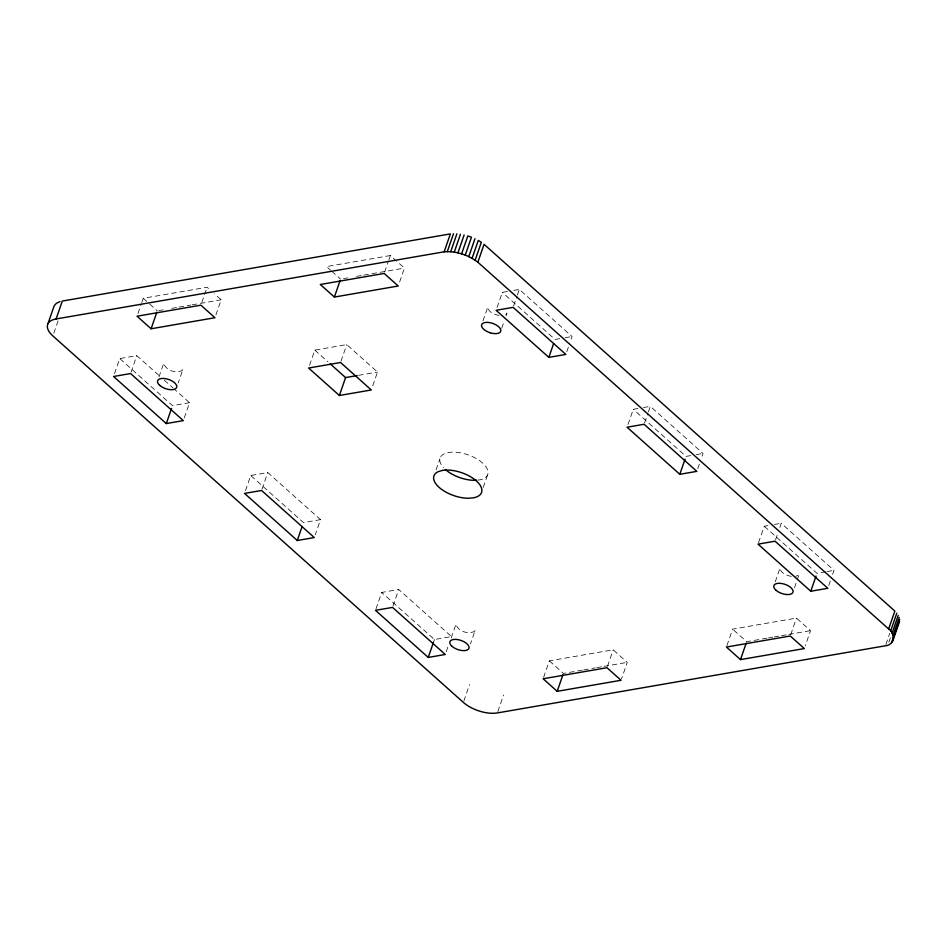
<?xml version="1.0" encoding="UTF-8"?>
<svg xmlns="http://www.w3.org/2000/svg" width="947" height="947" viewBox="0 0 947 947"><rect width="100%" height="100%" fill="white"/><g stroke="black" fill="none" stroke-linecap="round" stroke-linejoin="round"><path stroke-width="0.71" stroke-dasharray="4.74 3.55" d="M53.825 333.166L58.11 320.761M114.516 373.734L119.772 358.57L136.794 355.634L159.865 376.231M137.99 313.457L141.328 303.809M141.813 302.436L143.246 298.305L207.085 287.249L210.234 290.054M131.065 372.159L136.794 355.634M158.978 376.965L163.748 363.186C165.299 370.336 176.379 373.947 182.416 370.277L182.984 369.141L178.214 382.919M201.841 302.413L207.085 287.249M215.904 314.96L221.148 299.808L214.424 293.807M184.286 417.876L189.53 402.712L174.153 388.98M245.486 490.664L250.742 475.501L267.764 472.553L320.5 519.643L315.256 534.795M262.035 489.09L267.764 472.553M309.562 365.27L314.818 350.118L346.744 344.59L377.51 372.064L371.78 388.59M341.015 361.127L346.744 344.59M384.648 272.073L388.471 261.041M388.945 259.667L390.377 255.536L404.44 268.096L398.711 284.621M375.983 608.968L381.7 592.431L398.734 589.484L451.47 636.573L434.448 639.521L381.7 592.431M482.982 320.903L487.764 307.124C488.261 312.368 494.571 314.451 498.986 315.493M436.082 469.83L439.905 458.81M393.005 606.021L398.734 589.484M497.057 307.538L502.301 292.374L508.338 291.333M501.744 328.218L504.135 321.329M506.041 315.825L507 313.066L505.248 315.067M513.605 305.964L516.944 296.316M517.417 294.943L519.335 289.427L572.071 336.516L570.165 342.033M483.219 487.456L487.989 473.678M433.489 642.267L434.448 639.521M446.226 651.725L448.606 644.836M451.234 637.899L456.004 624.12C457.555 631.27 468.647 634.881 474.684 631.211L475.24 630.063L470.47 643.842M566.815 351.668L569.68 343.406M463.852 701.04L469.582 684.503M497.862 711.552L503.579 695.015M628.027 424.457L633.271 409.305L637.935 408.5M543.614 677.389L549.331 660.852L613.183 649.808L627.245 662.367L621.516 678.904M644.576 422.895L647.914 413.247M648.387 411.874L650.305 406.358L703.041 453.447L701.609 457.579M607.453 666.345L613.183 649.808M697.785 468.599L699.703 463.095M758.523 542.773L764.241 526.236L768.893 525.431M726.894 645.676L732.623 629.139L796.474 618.095L810.537 630.643L805.281 645.807M775.546 539.826L777.925 532.936M779.843 527.42L781.263 523.289L834.011 570.378L832.105 575.883M775.25 581.825L780.02 568.046C780.517 573.302 786.839 575.385 791.242 576.427M794.486 587.779L799.256 574L795.8 576.522M790.745 634.62L796.474 618.095M828.755 585.53L831.62 577.268M885.907 644.398L889.73 633.377M888.878 642.244L891.269 635.354M390.377 255.536L326.526 266.581L330.728 270.321M158.753 310.604L163.109 309.847M171.821 308.343L177.622 307.337M179.066 307.088L190.678 305.076M192.134 304.827L221.148 299.808M343.501 278.631L347.845 277.885M356.557 276.382L362.358 275.376M363.814 275.115L404.44 268.096M513.83 290.386L519.335 289.427M189.53 402.712L172.508 405.659L119.772 358.57M559.701 338.659L555.049 339.464L502.301 292.374M565.193 337.7L572.071 336.516M358.641 375.32L377.51 372.064M643.427 407.553L650.305 406.358M320.5 519.643L303.478 522.59L250.742 475.501M690.671 455.59L686.019 456.395L633.271 409.305M696.163 454.631L703.041 453.447M774.397 524.472L781.263 523.289M825.76 571.799L816.989 573.314L764.241 526.236M827.133 571.562L834.011 570.378M582.263 670.145L563.394 673.412L549.331 660.852M583.719 669.896L595.32 667.884M596.776 667.635L602.576 666.629M604.032 666.38L627.245 662.367M766.999 638.183L746.686 641.699L732.623 629.139M768.455 637.923L772.811 637.177M774.255 636.929L780.056 635.922M781.512 635.674L787.312 634.668M788.768 634.419L810.537 630.643M477.856 480.082L479.324 479.975A25.214 12.11 19.1 0 0 482.568 463.024A25.214 12.11 19.1 0 0 448.558 452.512L444.261 453.814A25.214 12.11 19.1 0 0 443.48 467.652M331.77 271.256L340.589 279.14M314.818 350.118L328.005 361.884M143.246 298.305L148.655 303.135M149.733 304.094L157.309 310.853M164.257 380.149L173.052 387.998"/><path stroke-width="1.42" d="M47.954 323.767L54.157 305.845L56.358 303.336L60.004 301.584M56.11 318.961L62.313 301.051L450.37 233.897L444.167 251.807L56.11 318.961A25.214 12.11 19.1 0 0 52.866 335.925L463.379 702.425A25.214 12.11 19.1 0 0 497.376 712.925L885.433 645.783C894.655 645.037 895.542 633.602 888.641 628.974L477.856 262.224C468.351 254.98 456.146 250.872 444.167 251.807M151.106 328.775L214.945 317.719L200.882 305.171L137.043 316.215L151.106 328.775L156.823 312.238M166.305 423.569L183.327 420.622L130.591 373.544L113.569 376.492L166.305 423.569L171.549 408.417M334.386 297.05L398.237 286.006L384.174 273.446L320.323 284.491L334.386 297.05L340.115 280.513M339.381 395.491L371.295 389.975L340.541 362.5L308.615 368.028L339.381 395.491L345.584 377.581L357.185 375.568M297.275 540.5L314.297 537.553L261.561 490.475L244.539 493.411L297.275 540.5L302.046 526.721M447.304 251.618L453.506 233.708M450.689 251.724L456.892 233.814M454.252 252.151L460.455 234.24M457.922 252.861L464.125 234.951M461.603 253.867L467.806 235.957L471.452 237.224L465.249 255.134M468.765 256.637L474.968 238.715M472.08 258.342L478.282 240.431L481.336 242.302L475.134 260.212M477.856 262.224L484.059 244.314L894.844 611.064L888.641 628.974M428.245 657.431L445.268 654.484L392.532 607.394L375.497 610.342L428.245 657.431L433.489 642.267M548.846 357.374L565.868 354.427L513.132 307.349L496.098 310.285L548.846 357.374L553.616 343.595M557.191 691.322L621.043 680.277L606.98 667.718L543.128 678.774L557.191 691.322L562.92 674.785M679.816 474.305L696.838 471.357L644.102 424.268L627.068 427.215L679.816 474.305L685.06 459.141M740.483 659.609L804.334 648.565L790.272 636.005L726.42 647.05L740.483 659.609L746.212 643.072M810.774 591.236L827.808 588.288L775.06 541.199L758.038 544.146L810.774 591.236L816.03 576.072M890.582 631.128L896.785 613.218M892.038 633.283L898.241 615.361M893.009 635.39L899.212 617.48M891.624 642.622L899.65 619.516M892.749 641.083L899.567 621.421M476.566 480.165L473.985 480.342A25.214 12.11 19.1 0 1 445.327 469.463M330.195 363.849L345.584 377.581M442.356 470.422L438.059 471.724A25.214 12.11 19.1 0 0 439.124 487.385A25.214 12.11 19.1 0 0 467.782 498.252L473.121 497.897A25.214 12.11 19.1 0 0 476.365 480.934A25.214 12.11 19.1 0 0 442.356 470.422M490.262 332.799L487.8 331.864A10.086 4.842 19.1 0 1 484.391 322.643A10.086 4.842 19.1 0 1 500.276 328.668A10.086 4.842 19.1 0 1 490.262 332.799M451.979 646.292A10.086 4.842 19.1 0 0 468.481 649.121A10.086 4.842 19.1 0 0 457.815 639.604A10.086 4.842 19.1 0 0 451.979 646.292M159.712 385.37A10.086 4.842 19.1 0 0 176.213 388.187A10.086 4.842 19.1 0 0 165.559 378.67A10.086 4.842 19.1 0 0 159.712 385.37M775.984 590.23A10.086 4.842 19.1 0 0 792.485 593.047A10.086 4.842 19.1 0 0 781.831 583.53A10.086 4.842 19.1 0 0 775.984 590.23"/></g></svg>
